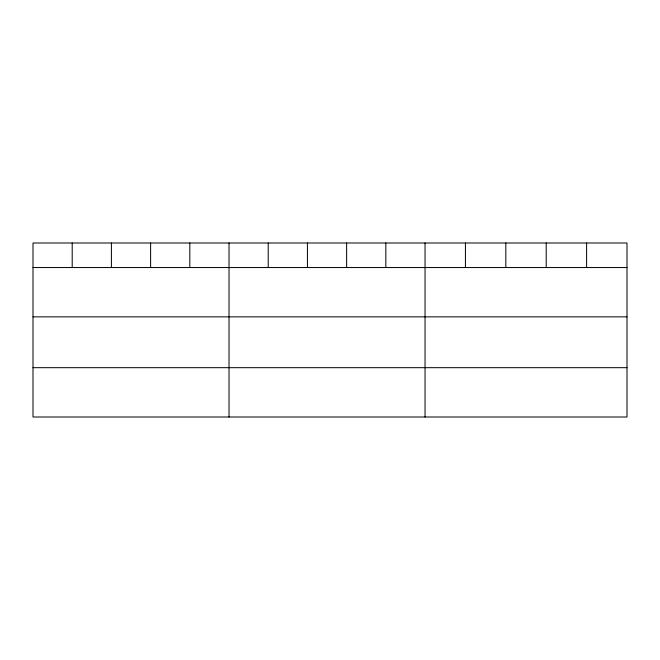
<?xml version="1.0" encoding="UTF-8"?>
<svg xmlns="http://www.w3.org/2000/svg" width="660" height="660" viewBox="0 0 660 660"><rect width="100%" height="100%" fill="white"/><g stroke="black" fill="none" stroke-linecap="round" stroke-linejoin="round"><path stroke-width="0.99" d="M627 267.539L627 417.004L33 417.004L33 242.995L627 242.995L627 267.539L33 267.539M33 316.858L627 316.858M33 367.678L627 367.678M586.608 242.995L586.608 267.539M546.216 242.995L546.216 267.539M505.824 242.995L505.824 267.539M465.432 242.995L465.432 267.539M425.04 242.995L425.04 417.004M385.836 242.995L385.836 267.539M346.632 242.995L346.632 267.539M307.428 242.995L307.428 267.539M268.224 242.995L268.224 267.539M229.02 242.995L229.02 417.004M189.816 242.995L189.816 267.539M150.612 242.995L150.612 267.539M111.408 242.995L111.408 267.539M72.204 242.995L72.204 267.539"/></g></svg>
